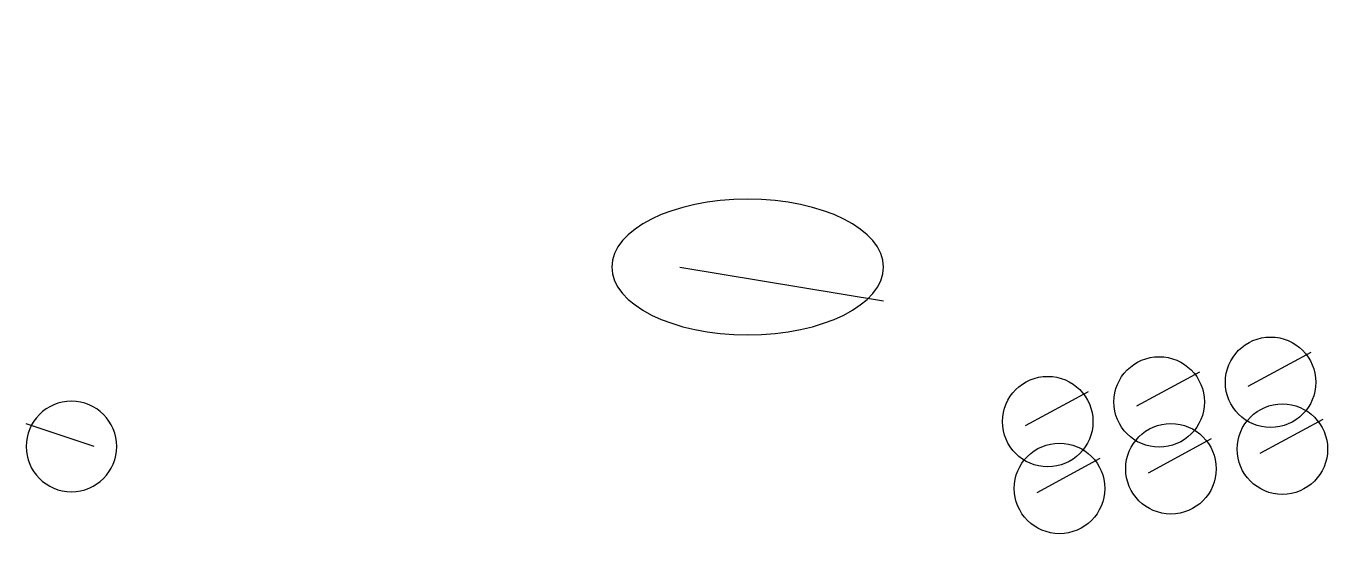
# Model space of a CAD drawing. Header units: millimetres. Extents: x -24 to 265, y -13 to 101.
import ezdxf

# ---------------------------------------------------------------- set-up
doc = ezdxf.new("R2010")
doc.units = ezdxf.units.MM

# ---------------------------------------------------------------- blocks, each defined once
blk = doc.blocks.new('C', base_point=(1, 2))
blk.add_line((0, 0), (15, 5))
blk.add_circle((5, 0), 10)
blk = doc.blocks.new('B')
at = {"xscale": 2, "yscale": -1, "rotation": 30}
blk.add_blockref('C', (20, 0), dxfattribs=at)
blk = doc.blocks.new('A')
at = {"xscale": 1.5, "yscale": 1.5, "rotation": -45}
blk.add_blockref('B', (0, 10), dxfattribs=at)

msp = doc.modelspace()

# ---------------------------------------------------------------- block references
at = {"rotation": 15}
msp.add_blockref('A', (100, 50), dxfattribs=at)
at = {"rotation": 10, "row_count": 2, "column_count": 3, "row_spacing": 15, "column_spacing": 25}
msp.add_blockref('C', (200, 0), dxfattribs=at)
at = {"extrusion": (0, 0, -1)}
msp.add_blockref('C', (10, 10), dxfattribs=at)

doc.saveas('drawing.dxf')
